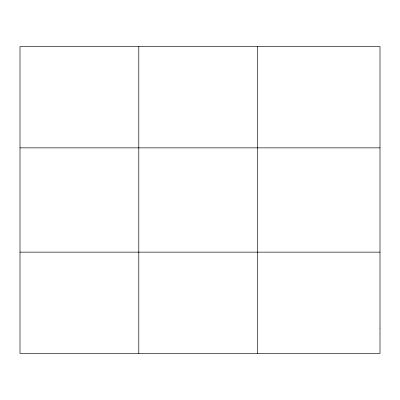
<?xml version="1.0" encoding="UTF-8"?>
<svg xmlns="http://www.w3.org/2000/svg" width="400" height="400" viewBox="0 0 400 400"><rect width="100%" height="100%" fill="white"/><g stroke="black" fill="none" stroke-linecap="round" stroke-linejoin="round"><path stroke-width="0.6" d="M138.8 353.37L138.8 46.63M257.6 353.37L257.6 46.63M20 147.855L380 147.855M20 252.145L380 252.145M380 328.065L380 353.37L20 353.37L20 46.63L380 46.63L380 328.065"/></g></svg>
